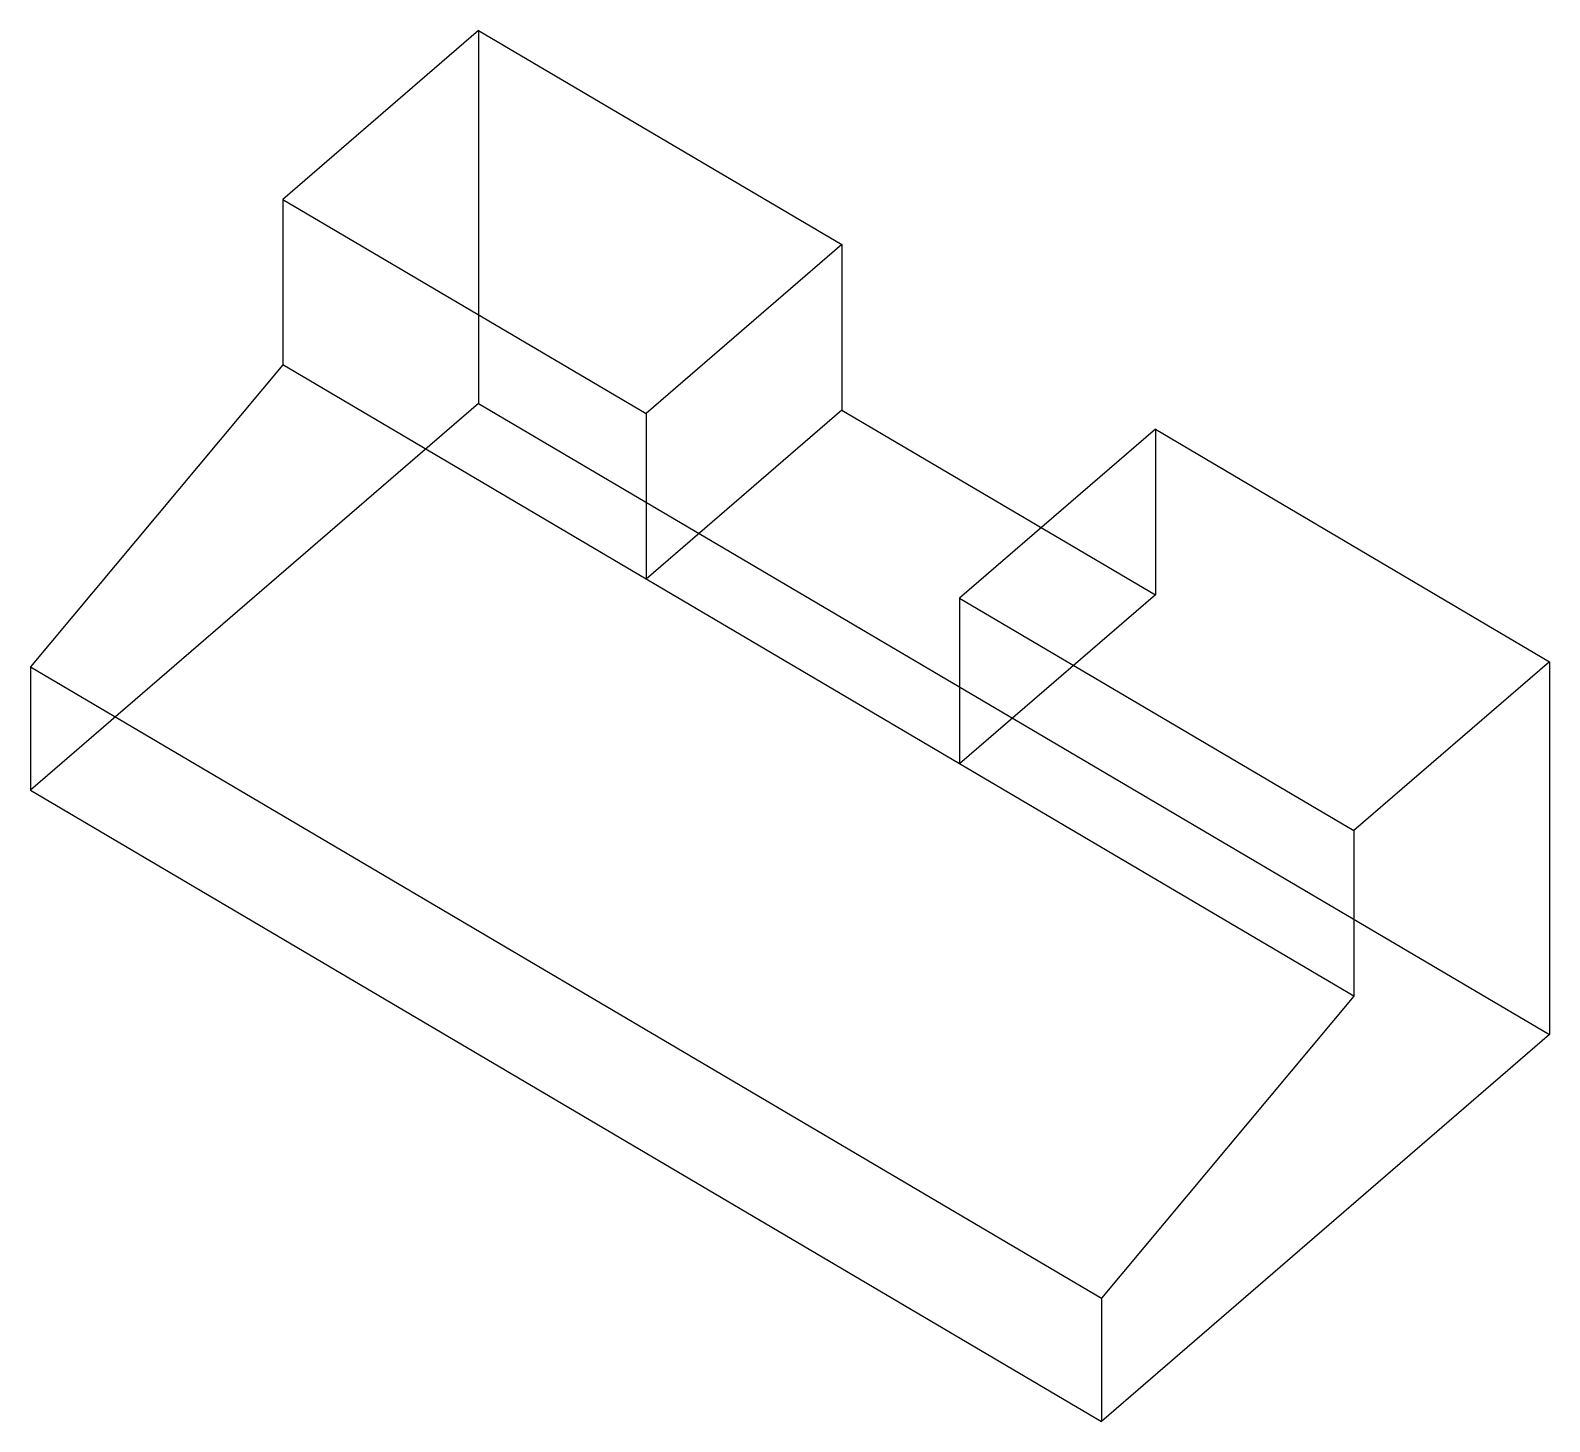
# Model space of a CAD drawing. Extents: x 158 to 265, y 69 to 167.
import ezdxf

# ---------------------------------------------------------------- set-up
doc = ezdxf.new("R2010")
doc.units = 0
doc.layers.get('0').update_dxf_attribs({"linetype": 'CONTINUOUS'})

msp = doc.modelspace()

# ---------------------------------------------------------------- linework, layer by layer
at = {"color": 7}
for p, q in [((189.253576, 166.673927), (175.492189, 154.793737)), ((189.253576, 166.673927), (189.253576, 140.451078)), ((189.253576, 166.673927), (214.797166, 151.617711)), ((175.492189, 154.793737), (201.035779, 139.737521)), ((175.492189, 154.793737), (175.492189, 143.148067)), ((214.797166, 151.617711), (201.035779, 139.737521)), ((214.797166, 151.617711), (214.797166, 139.972042)), ((175.492189, 143.148067), (157.738651, 121.918266)), ((201.035779, 128.091852), (175.492189, 143.148067)), ((189.253576, 140.451078), (157.738651, 113.244279)), ((189.253576, 140.451078), (264.557121, 96.06474)), ((214.797166, 139.972042), (201.035779, 128.091852)), ((214.797166, 139.972042), (236.835665, 126.98184)), ((201.035779, 139.737521), (201.035779, 128.091852)), ((236.835665, 138.627509), (223.074278, 126.747319)), ((236.835665, 138.627509), (264.557121, 122.287589)), ((236.835665, 138.627509), (236.835665, 126.98184)), ((223.074278, 115.10165), (201.035779, 128.091852)), ((236.835665, 126.98184), (223.074278, 115.10165)), ((223.074278, 126.747319), (250.795734, 110.407399)), ((223.074278, 126.747319), (223.074278, 115.10165)), ((157.738651, 121.918266), (157.738651, 113.244279)), ((157.738651, 121.918266), (233.042196, 77.531928)), ((264.557121, 122.287589), (250.795734, 110.407399)), ((264.557121, 122.287589), (264.557121, 96.06474)), ((250.795734, 98.76173), (223.074278, 115.10165)), ((157.738651, 113.244279), (233.042196, 68.857941)), ((250.795734, 110.407399), (250.795734, 98.76173)), ((250.795734, 98.76173), (233.042196, 77.531928)), ((264.557121, 96.06474), (233.042196, 68.857941)), ((233.042196, 77.531928), (233.042196, 68.857941))]:
    msp.add_line(p, q, dxfattribs=at)

doc.saveas('drawing.dxf')
